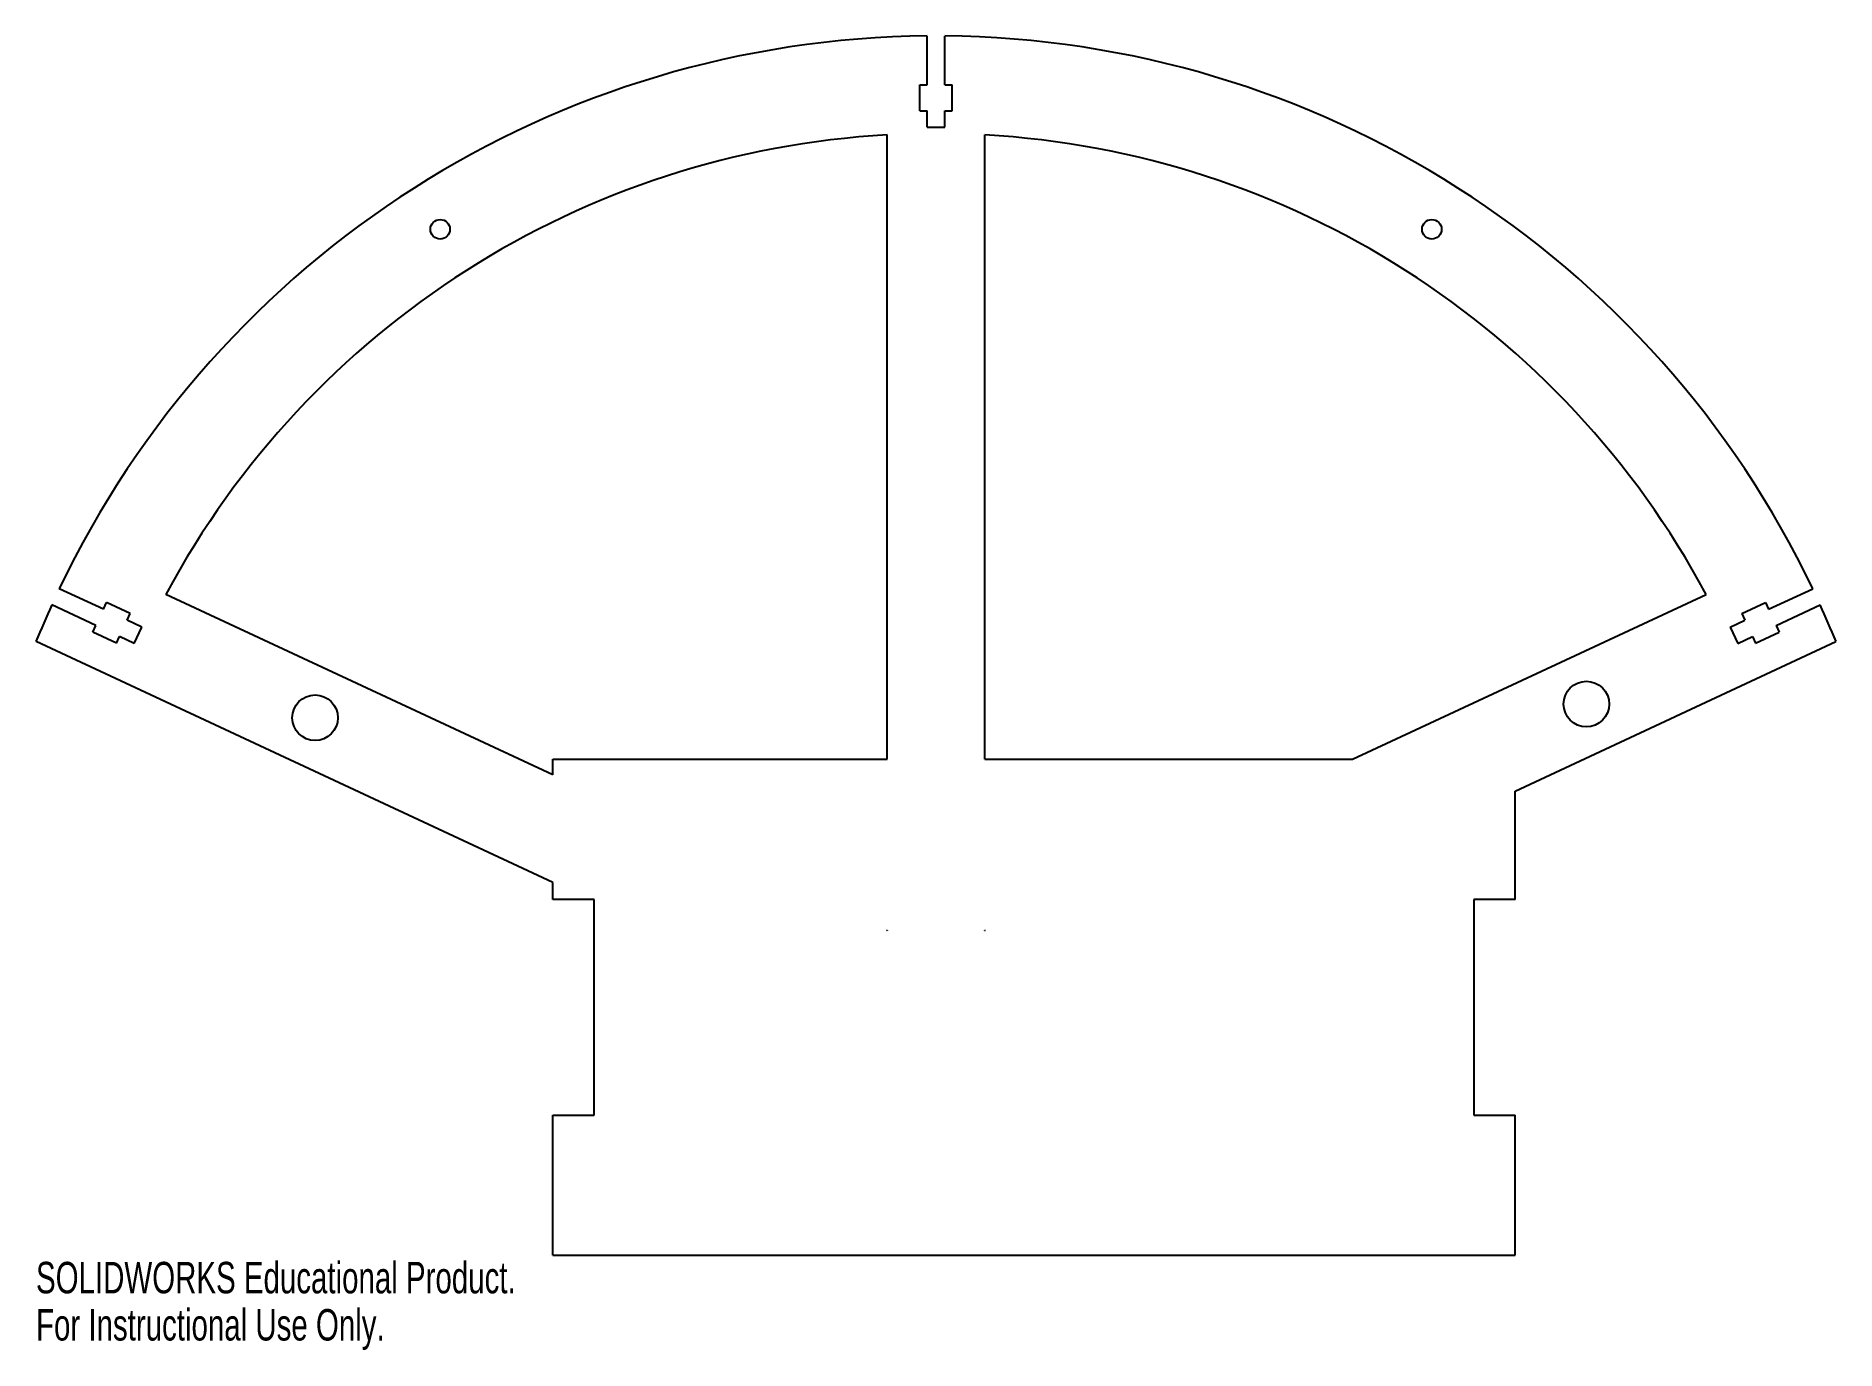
# Model space of a CAD drawing. Header units: millimetres. Extents: x -138 to 138, y -53 to 149.
import ezdxf

# ---------------------------------------------------------------- set-up
doc = ezdxf.new("R2010")
doc.units = ezdxf.units.MM
doc.styles.add('SLDTEXTSTYLE0', font='TXT', dxfattribs={"width": 0.7})

msp = doc.modelspace()

# ---------------------------------------------------------------- linework, layer by layer
at = {"color": 7, "linetype": 'Continuous', "lineweight": 25}
for p, q in [((-1.38, 141.74), (-1.38, 149.23)), ((1.38, 141.74), (1.38, 149.23)), ((-2.5, 137.74), (-2.5, 141.74)), ((-2.5, 141.74), (-1.38, 141.74)), ((1.38, 141.74), (2.5, 141.74)), ((2.5, 137.74), (2.5, 141.74)), ((-2.5, 137.74), (-1.38, 137.74)), ((-1.38, 135.24), (-1.38, 137.74)), ((1.38, 137.74), (2.5, 137.74)), ((1.38, 135.24), (1.38, 137.74)), ((-7.5, 38.1), (-7.5, 134.03)), ((-1.38, 135.24), (1.38, 135.24)), ((7.5, 38.1), (7.5, 134.03)), ((-127.88, 61.15), (-134.67, 64.31)), ((127.88, 61.15), (134.67, 64.31)), ((-129.04, 58.65), (-135.83, 61.82)), ((-127.88, 61.15), (-127.4, 62.17)), ((-123.78, 60.48), (-127.4, 62.17)), ((-58.85, 35.72), (-118.3, 63.44)), ((63.96, 38.1), (118.3, 63.44)), ((123.78, 60.48), (127.4, 62.17)), ((127.4, 62.17), (127.88, 61.15)), ((129.04, 58.65), (135.83, 61.82)), ((-129.51, 57.64), (-129.04, 58.65)), ((-124.25, 59.46), (-123.78, 60.48)), ((-121.99, 58.4), (-124.25, 59.46)), ((-123.15, 55.91), (-121.99, 58.4)), ((121.99, 58.4), (124.25, 59.46)), ((121.99, 58.4), (123.15, 55.91)), ((123.78, 60.48), (124.25, 59.46)), ((129.04, 58.65), (129.51, 57.64)), ((-58.85, 19.17), (-138.25, 56.19)), ((-125.89, 55.94), (-129.51, 57.64)), ((-125.89, 55.94), (-125.41, 56.96)), ((-123.15, 55.91), (-125.41, 56.96)), ((88.95, 33.2), (138.25, 56.19)), ((123.15, 55.91), (125.41, 56.96)), ((125.41, 56.96), (125.89, 55.94)), ((125.89, 55.94), (129.51, 57.64)), ((-58.85, 38.1), (-7.5, 38.1)), ((-58.85, 35.72), (-58.85, 38.1)), ((7.5, 38.1), (63.96, 38.1)), ((88.95, 16.58), (88.95, 33.2)), ((-58.85, 16.58), (-58.85, 19.17)), ((-52.5, 16.58), (-58.85, 16.58)), ((-52.5, -16.58), (-52.5, 16.58)), ((82.6, 16.58), (82.6, -16.58)), ((88.95, 16.58), (82.6, 16.58)), ((-7.5, 11.77), (-7.54, 11.79)), ((-7.5, 11.77), (-7.5, 11.82)), ((7.5, 11.77), (7.5, 11.82)), ((7.5, 11.77), (7.54, 11.79)), ((-58.85, -16.58), (-52.5, -16.58)), ((-58.85, -38.1), (-58.85, -16.58)), ((82.6, -16.58), (88.95, -16.58)), ((88.95, -38.1), (88.95, -16.58)), ((-58.85, -38.1), (88.95, -38.1))]:
    msp.add_line(p, q, dxfattribs=at)
for centre, radius in [((-76.16, 119.54), 1.5), ((76.16, 119.54), 1.5), ((99.91, 46.59), 3.5), ((-95.38, 44.48), 3.5)]:
    msp.add_circle(centre, radius, dxfattribs=at)
for radius, start, end in [(149.24, 90.5279, 154.4721), (149.24, 25.5279, 89.4721), (134.24, 93.2028, 151.7972), (134.24, 28.2028, 86.7972), (149.24, 155.5279, 157.8806), (149.24, 22.1194, 24.4721), (14, 122.3924, 122.6076), (14, 57.3924, 57.6076)]:
    msp.add_arc((0, 0), radius, start, end, dxfattribs=at)

# ---------------------------------------------------------------- texts
at = {"color": 7, "linetype": 'Continuous', "char_height": 4.8336, "attachment_point": 1, "style": 'SLDTEXTSTYLE0'}
for s, insert in [('SOLIDWORKS Educational Product.', (-138.25, -39.12)), ('For Instructional Use Only.', (-138.25, -46.37))]:
    msp.add_mtext(s, dxfattribs=dict(at, insert=insert))

doc.saveas('drawing.dxf')
